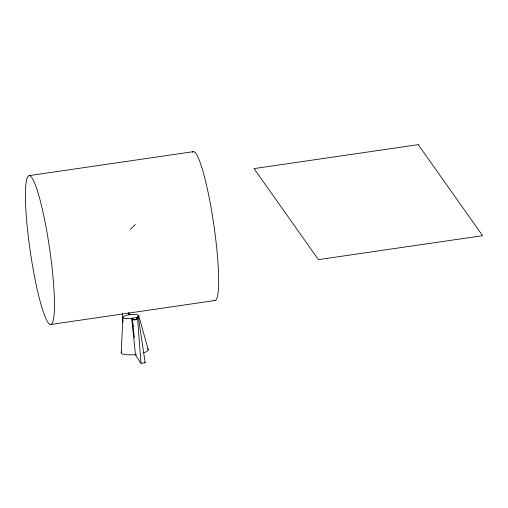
<?xml version="1.0" encoding="UTF-8"?>
<svg xmlns="http://www.w3.org/2000/svg" width="508" height="508" viewBox="0 0 508 508"><rect width="100%" height="100%" fill="white"/><g stroke="black" fill="none" stroke-linecap="round" stroke-linejoin="round"><path stroke-width="0.76" d="M121.215 352.59L122.904 317.322M137.465 316.605C137.058 318.484 135.153 321.012 133.071 319.513A119.748 15.551 81.7 0 1 131.75 318.395L132.531 318.281A119.748 15.558 81.7 0 0 133.852 319.399C135.941 320.897 137.839 318.37 138.252 316.49L137.465 316.605L140.964 363.353L145.18 362.737L138.252 316.49M128.905 312.712A119.748 15.558 81.7 0 0 129.908 314.573L129.127 314.687A119.748 15.551 81.7 0 1 128.124 312.826M130.34 229.553L135.325 224.441M136.042 354.628L135.484 355.022L140.964 363.353M29.223 175.603L193.415 151.651M50.654 324.485A75.216 9.773 81.7 0 0 43.085 212.528A75.216 9.773 81.7 0 0 26.073 213.119A75.216 9.773 81.7 0 0 50.654 324.485L214.846 300.533M129.127 314.687L129.908 314.573M136.354 354.895L135.484 355.022L131.75 318.395L132.531 318.281L132.804 319.805M144.78 362.223L145.18 362.737M138.741 315.557L148.209 349.58M132.15 318.179L133.001 324.18M133.109 324.93L133.325 326.434M131.921 318.211L134.385 337.769M122.307 313.449L122.961 322.218M147.447 348.767A13.595 3.334 -6.4 0 1 143.853 352.755M135.7 354.482A13.595 3.334 -6.4 0 1 121.52 351.917M192.335 152.209A75.216 9.773 81.7 0 1 213.741 224.288A75.216 9.773 81.7 0 1 214.046 300.33M418.236 144.647L254.044 168.599L318.408 259.632L482.6 235.68L418.236 144.647M126.727 318.643A7.976 1.956 -6.4 0 0 138.76 315.735A7.976 1.956 -6.4 0 0 127.013 315.208A7.976 1.956 -6.4 0 0 126.727 318.643"/></g></svg>
